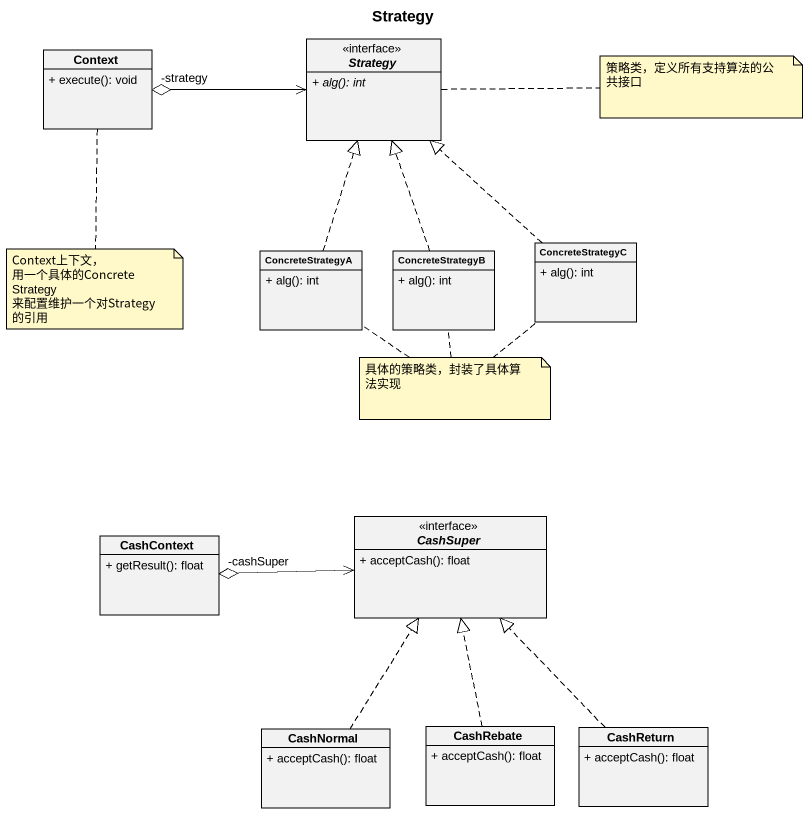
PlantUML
@startuml
title Strategy
hide circle
hide empty members
skinparam classAttributeIconSize 0
class Context {
  + execute(): void
}
interface Strategy <<interface>> {
  {abstract} + alg(): int
}
class ConcreteStrategyA {
  + alg(): int
}
class ConcreteStrategyB {
  + alg(): int
}
class ConcreteStrategyC {
  + alg(): int
}
class CashContext {
  + getResult(): float
}
interface CashSuper <<interface>> {
  + acceptCash(): float
}
class CashNormal {
  + acceptCash(): float
}
class CashRebate {
  + acceptCash(): float
}
class CashReturn {
  + acceptCash(): float
}
Strategy <-left-o "-strategy" Context
ConcreteStrategyA .up.|> Strategy
ConcreteStrategyB .up.|> Strategy
ConcreteStrategyC .up.|> Strategy
CashSuper <-left-o "-cashSuper" CashContext
CashNormal .up.|> CashSuper
CashRebate .up.|> CashSuper
CashReturn .up.|> CashSuper
note right of Strategy : 策略类，定义所有支持算法的公共接口
note bottom of Context
  Context上下文，
  用一个具体的ConcreteStrategy
  来配置维护一个对Strategy的引用
end note
note as N3
  具体的策略类，封装了具体算法实现
end note
N3 .. ConcreteStrategyC
N3 .. ConcreteStrategyB
N3 .. ConcreteStrategyA
@enduml
